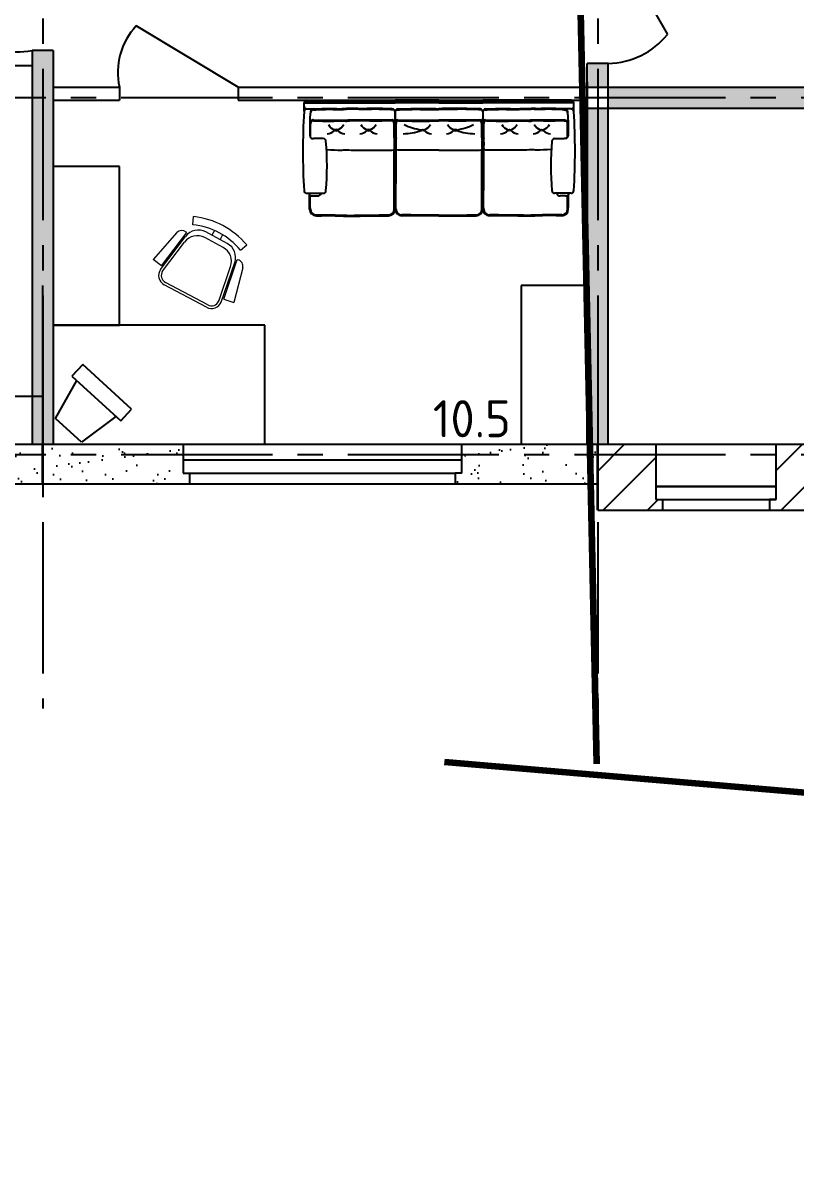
# Model space of a CAD drawing. Header units: millimetres. Extents: x -257254 to 390979, y -202328 to 355504.
# Drawn here: x 361645 to 367493, y -122793 to -114066 of the extents above; entities that cross this region are included whole.
import ezdxf

# ---------------------------------------------------------------- set-up
doc = ezdxf.new("R2010")
doc.units = ezdxf.units.MM
doc.linetypes.add('CENTER2', pattern=[28.575, 19.05, -3.175, 3.175, -3.175])
doc.layers.get('0').update_dxf_attribs({"lineweight": 25})
for name, color, linetype in [('МЕБЕЛЬ', 104, 'Continuous'), ('Окна', 4, 'Continuous'), ('оси', 1, 'CENTER2')]:
    doc.layers.add(name, color=color, linetype=linetype)
doc.layers.add('фасадик', color=7, linetype='Continuous', lineweight=25, true_color=0x51362d)
doc.styles.get("Standard").update_dxf_attribs({"font": 'GOST_Common.ttf'})

msp = doc.modelspace()

# ---------------------------------------------------------------- hatches: boundary and pattern name
h = msp.add_hatch()
h.set_pattern_fill('LINE', color=256, scale=75, angle=45)
h.set_pattern_definition([(45, (282164.35, -213406.2), (-168.3798, 168.3798), [])])
h.paths.add_polyline_path([(366433.47228, -117330.06082), (365993.37343, -117330.06082), (365993.37343, -117750.06082), (366483.37682, -117750.06082), (366483.39503, -117669.93468), (366433.39503, -117669.92332)])
h.paths.add_polyline_path([(366433.49046, -117250.06082), (365993.37343, -117250.06082), (365993.37343, -117330.06082), (366433.47228, -117330.06082)])
h.paths.add_polyline_path([(370193.37343, -117330.06082), (367343.4723, -117330.06082), (367343.39501, -117670.13014), (367293.39501, -117670.11877), (367293.37684, -117750.06082), (370193.37343, -117750.06082)])
h.paths.add_polyline_path([(370193.37343, -117250.06082), (367343.49048, -117250.06082), (367343.4723, -117330.06082), (370193.37343, -117330.06082)])
h.paths.add_polyline_path([(370805.66093, -117330.06082), (370193.37343, -117330.06082), (370193.37343, -117750.06082), (370805.66093, -117750.06082)])
h.paths.add_polyline_path([(370805.66093, -117250.06082), (370193.37343, -117250.06082), (370193.37343, -117330.06082), (370805.66093, -117330.06082)])
h.paths.add_polyline_path([(371993.37343, -117330.06082), (371705.66093, -117330.06082), (371705.66093, -117750.06082), (371993.37343, -117750.06082)])
h.paths.add_polyline_path([(372391.06676, -117330.06082), (371993.37343, -117330.06082), (371993.37343, -117750.06082), (372391.06676, -117750.06082)])
h.paths.add_polyline_path([(371993.37343, -117250.06082), (371705.66093, -117250.06082), (371705.66093, -117330.06082), (371993.37343, -117330.06082)])
h.paths.add_polyline_path([(372391.06676, -117250.06082), (371993.37343, -117250.06082), (371993.37343, -117330.06082), (372391.06676, -117330.06082)])
h.paths.add_polyline_path([(361920.95524, -107477.23261), (361708.30911, -107147.94816), (361747.5378, -107116.94639), (361697.76344, -107053.96344), (361373.37343, -107310.06082), (361373.37343, -109010.06082), (361825.79162, -109010.06082)])
h.paths.add_polyline_path([(363088.3553, -106190.04759), (363138.3553, -106190.05895), (363138.37348, -106110.05895), (362893.53321, -106109.93468), (362686.66923, -106273.15308), (362736.10054, -106335.70194), (362785.0336, -106316.97978), (362889.63195, -106449.33532), (363088.27802, -106530.06082), (363088.30011, -106432.88128)])
h.paths.add_polyline_path([(363088.27802, -106530.06082), (362879.92758, -106437.0557), (363034.76214, -106632.97861)])
h.paths.add_polyline_path([(364893.53321, -106110.18695), (364648.37334, -106110.23241), (364648.35516, -106190.23241), (364698.36425, -106190.24377), (364698.29022, -106435.95086), (364617.54473, -106530.06082), (364897.11491, -106449.33532), (365001.71326, -106316.97978), (365050.53766, -106335.83943), (365099.96897, -106273.29057)])
h.paths.add_polyline_path([(364906.81928, -106437.0557), (364698.27792, -106530.06082), (364750.81573, -106634.45781)])
h.paths.add_polyline_path([(366413.37343, -107310.06082), (366088.98342, -107053.96344), (366039.20906, -107116.94639), (366078.43775, -107147.94816), (365913.37343, -107255.58594), (365913.37343, -108930.06082), (366413.37343, -108930.06082)])
h.paths.add_polyline_path([(365993.37343, -107255.58594), (365818.20981, -107477.23261), (365913.37343, -107552.36179), (365993.37343, -107615.8972)])
h.paths.add_polyline_path([(370193.37343, -107255.58594), (370108.30911, -107147.94816), (370147.5378, -107116.94639), (370097.76344, -107053.96344), (369773.37343, -107310.06082), (369773.37343, -109010.06082), (370193.37343, -109010.06082)])
h.paths.add_polyline_path([(370193.37343, -107255.58594), (370193.37343, -107613.05112), (370367.33572, -107475.71247)])
h.paths.add_polyline_path([(370273.37343, -107549.89323), (370193.37343, -107613.05112), (370193.37343, -108930.06082), (370273.37343, -108930.06082)])
h.paths.add_polyline_path([(371488.36443, -106189.87786), (371538.3553, -106190.05895), (371538.37348, -106110.05895), (371293.53321, -106109.93468), (371086.77789, -106273.29057), (371136.2092, -106335.83943), (371175.32923, -106304.70017), (371279.92758, -106437.0557), (371488.27802, -106530.06082), (371488.29104, -106432.8148)])
h.paths.add_polyline_path([(371488.27802, -106530.06082), (371279.92758, -106437.0557), (371434.7298, -106632.93768)])
h.paths.add_polyline_path([(373293.53321, -106110.18695), (373048.37334, -106110.23241), (373048.35516, -106190.23241), (373098.34511, -106190.24377), (373098.26977, -106610.10627), (373094.14881, -106610.07989), (373102.38884, -106530.07989), (373297.11491, -106449.33532), (373401.71326, -106316.97978), (373450.64632, -106335.70194), (373500.07763, -106273.15308)])
h.paths.add_polyline_path([(373306.81928, -106437.0557), (373018.45887, -106530.06082), (373150.81573, -106634.45781)])
h.paths.add_polyline_path([(374813.37343, -107310.06082), (374488.98342, -107053.96344), (374439.20906, -107116.94639), (374478.43775, -107147.94816), (374393.37343, -107255.58594), (374393.37343, -108930.06082), (374813.37343, -108930.06082)])
h.paths.add_polyline_path([(374393.37343, -107255.58594), (374218.20981, -107477.23261), (374313.37343, -107552.36179), (374313.37343, -107558.86707), (374393.37343, -107622.02497)])
h.paths.add_polyline_path([(374393.37343, -107622.02497), (374313.37343, -107558.86707), (374313.37343, -108930.06082), (374393.37343, -108930.06082)])
h.paths.add_polyline_path([(380513.37343, -107390.06082), (380563.37343, -107390.06082), (380563.37343, -107310.06082), (378593.37343, -107310.06082), (378593.37343, -107730.06082), (380513.37343, -107730.06082)])
h.paths.add_polyline_path([(382793.37343, -107310.06082), (381973.37343, -107310.06082), (381973.37343, -107390.06082), (382023.37343, -107390.06082), (382023.37343, -107730.06082), (382793.37343, -107730.06082)])
h.paths.add_polyline_path([(383993.37343, -107310.06082), (382793.37343, -107310.06082), (382793.37343, -107730.06082), (383993.37343, -107730.06082)])
h.paths.add_polyline_path([(380513.37343, -107730.06082), (378593.37343, -107730.06082), (378593.37343, -107810.06082), (380513.37343, -107810.06082)])
h.paths.add_polyline_path([(383993.37343, -107730.06082), (382793.37343, -107730.06082), (382793.37343, -107808.37096), (383915.07502, -107808.37096), (383993.37343, -107808.63649)])
h.paths.add_polyline_path([(382793.37343, -107730.06082), (382023.37343, -107730.06082), (382023.37343, -107808.37096), (382793.37343, -107808.37096)])
h.paths.add_polyline_path([(384413.37343, -107310.06082), (383993.37343, -107310.06082), (383993.37343, -107730.06082), (384413.37343, -107730.06082)])
h.paths.add_polyline_path([(384413.37343, -107730.06082), (383993.37343, -107730.06082), (383993.37343, -107808.63649), (383993.37343, -107810.06082), (384413.37343, -107810.06082)])
h.paths.add_polyline_path([(384413.37343, -107810.06082), (383993.37343, -107810.06082), (383993.37343, -108930.06082), (384413.37343, -108930.06082)])
h.paths.add_polyline_path([(383993.37343, -107810.06082), (383913.37343, -107810.06082), (383913.3763, -108930.06082), (383993.37343, -108930.06082)])
h.paths.add_polyline_path([(384413.37343, -108930.06082), (383993.37343, -108930.06082), (383993.37343, -109310.14354), (384333.37343, -109310.14354), (384333.37343, -109360.14354), (384413.37343, -109360.14354)])
h.paths.add_polyline_path([(383993.37343, -108930.06082), (383913.3763, -108930.06082), (383913.37727, -109310.14354), (383993.37343, -109310.14354)])
h.paths.add_polyline_path([(384413.37343, -111370.14354), (384333.37343, -111370.14354), (384333.37343, -111420.14354), (383993.37343, -111420.14354), (383993.37343, -113130.06082), (384413.37343, -113130.06082)])
h.paths.add_polyline_path([(383993.37343, -111420.14354), (383913.38267, -111420.14354), (383913.38705, -113130.06082), (383993.37343, -113130.06082)])
h.paths.add_polyline_path([(384413.37343, -116910.06082), (382793.37343, -116910.06082), (382793.37343, -117330.06082), (384469.07008, -117330.06082), (384573.9923, -117246.54078), (384605.13199, -117285.66008), (384669.46807, -117234.44736)])
h.paths.add_polyline_path([(384110.69569, -117330.06082), (382793.37343, -117330.06082), (382793.37343, -117410.06082), (384173.85359, -117410.06082)])
h.paths.add_polyline_path([(384413.37343, -125310.06082), (382713.37343, -125310.06082), (382713.37343, -125730.06082), (384469.07008, -125730.06082), (384573.9923, -125646.54078), (384605.13199, -125685.66008), (384669.46807, -125634.44736)])
h.paths.add_polyline_path([(384111.6725, -125730.06082), (382713.37343, -125730.06082), (382713.37343, -125810.06082), (384171.07246, -125810.06082), (384247.28944, -125906.60232), (384249.59713, -125904.76536)])
h.paths.add_polyline_path([(385449.16595, -126623.80401), (385388.32027, -126672.2383), (385420.09217, -126710.29903), (385285.8928, -126817.12422), (385193.39057, -127024.80567), (385291.90909, -127024.82806), (385533.55642, -127024.88298), (385533.31223, -127074.88293), (385613.18609, -127074.90108), (385613.37343, -126830.06082)])
h.paths.add_polyline_path([(385285.43495, -126816.54487), (385091.4343, -126970.97299), (385193.39057, -127024.80567), (385113.26053, -127024.78746)])
h.paths.add_polyline_path([(385193.39057, -127024.80567), (385193.41892, -127024.80568), (385291.90909, -127024.82806)], flags=17)
h.paths.add_polyline_path([(385613.37343, -128830.06081), (385613.30886, -128584.91009), (385533.18273, -128584.8737), (385533.19051, -128634.8828), (385113.19052, -128634.78734), (385193.37343, -128634.80556), (385193.37343, -128580.06082), (385193.37343, -128656.47959), (385286.04825, -128842.80071), (385420.24762, -128949.6259), (385389.37983, -128988.40114), (385450.22551, -129036.83543)])
h.paths.add_polyline_path([(385193.37343, -128656.47959), (385193.37343, -128634.80556), (385091.58974, -128688.95194), (385285.5904, -128843.38006)])
h.paths.add_polyline_path([(384669.46807, -130025.67427), (384605.13199, -129974.46155), (384573.9923, -130013.58085), (384469.07008, -129930.06082), (382712.88638, -129930.06082), (382712.88638, -130350.06082), (384413.37343, -130350.06082)])
h.paths.add_polyline_path([(384249.59713, -129755.35628), (384111.6725, -129930.06082), (384469.07008, -129930.06082)])
h.paths.add_polyline_path([(384249.59713, -129755.35628), (384247.28944, -129753.51931), (384171.07246, -129850.06082), (382793.37343, -129850.06082), (382793.37343, -129930.06082), (384111.6725, -129930.06082)])
h.paths.add_polyline_path([(382793.37343, -134130.06082), (380393.37343, -134130.06082), (380393.37343, -134550.06082), (382793.37343, -134550.06082)])
h.paths.add_polyline_path([(380393.37343, -134130.06082), (378593.37343, -134130.06082), (378593.37343, -134550.06082), (380393.37343, -134550.06082)])
h.paths.add_polyline_path([(378593.37343, -134130.06082), (376493.37343, -134130.06082), (376493.37343, -134550.06082), (378593.37343, -134550.06082)])
h.paths.add_polyline_path([(376493.37343, -134130.06082), (374393.37343, -134130.06082), (374393.37343, -134550.06082), (376493.37343, -134550.06082)])
h.paths.add_polyline_path([(374393.37343, -134130.06082), (374173.37343, -134130.06082), (374173.37343, -134550.06082), (374393.37343, -134550.06082)])
h.paths.add_polyline_path([(374393.37343, -134050.06082), (374173.37343, -134050.06082), (374173.37343, -134130.06082), (374393.37343, -134130.06082)])
h.paths.add_polyline_path([(376493.37343, -134050.06082), (375593.37343, -134050.06082), (374393.37343, -134050.06082), (374393.37343, -134130.06082), (376493.37343, -134130.06082)])
h.paths.add_polyline_path([(378593.37343, -134050.06082), (376493.37343, -134050.06082), (376493.37343, -134130.06082), (378593.37343, -134130.06082)])
h.paths.add_polyline_path([(380393.37343, -134050.06082), (379913.24572, -134050.06082), (378673.37343, -134050.06082), (378593.37343, -134050.06082), (378593.37343, -134130.06082), (380393.37343, -134130.06082)])
h.paths.add_polyline_path([(382793.37343, -134050.06082), (380393.37343, -134050.06082), (380393.37343, -134130.06082), (382793.37343, -134130.06082)])
at = {"ltscale": 50}
h = msp.add_hatch(color=256, dxfattribs=at)
h.dxf.hatch_style = 1
h.paths.add_polyline_path([(361793.37343, -114272.42052), (361713.37343, -114272.42052), (361713.37343, -114630.06082), (361793.37343, -114630.06082)])
h.paths.add_polyline_path([(361873.37343, -114272.42052), (361793.37343, -114272.42052), (361793.37343, -114630.06082), (361873.37343, -114630.06082)])
h.paths.add_polyline_path([(361793.37343, -114630.06082), (361713.37343, -114630.06082), (361713.37343, -117250.06082), (361793.37343, -117250.06082)])
h.paths.add_polyline_path([(361873.37343, -114630.06082), (361793.37343, -114630.06082), (361793.37343, -117250.06082), (361873.37343, -117250.06082)])
h.paths.add_polyline_path([(365993.37343, -114710.06082), (365913.37343, -114710.06082), (365913.37343, -116110.06082), (365913.37343, -117250.06082), (365993.37343, -117250.06082)])
h.paths.add_polyline_path([(366073.37343, -114710.06082), (365993.37343, -114710.06082), (365993.37343, -117250.06082), (366073.37343, -117250.06082)])
h.paths.add_polyline_path([(365993.37343, -114371.18257), (365913.37343, -114371.18257), (365913.37343, -114550.06082), (365993.37343, -114550.06082)])
h.paths.add_polyline_path([(366073.37343, -114371.18257), (365993.37343, -114371.18257), (365993.37343, -114550.06082), (366073.37343, -114550.06082)])
h.paths.add_polyline_path([(370193.37343, -114550.06082), (366073.37343, -114550.06082), (366073.37343, -114630.06082), (370193.37343, -114630.06082)])
h.paths.add_polyline_path([(370193.37343, -114630.06082), (366073.37343, -114630.06082), (366073.37343, -114710.06082), (370193.37343, -114710.06082)])
h.paths.add_polyline_path([(370905.66093, -114550.06082), (370193.37343, -114550.06082), (370193.37343, -114630.06082), (370905.66093, -114630.06082)])
h.paths.add_polyline_path([(370905.66093, -114630.06082), (370193.37343, -114630.06082), (370193.37343, -114710.06082), (370905.66093, -114710.06082)])
h.paths.add_polyline_path([(371913.37343, -114550.06082), (370905.66093, -114550.06082), (370905.66093, -114630.06082), (371913.37343, -114630.06082)])
h.paths.add_polyline_path([(371913.37343, -114630.06082), (370905.66093, -114630.06082), (370905.66093, -114710.06082), (371913.37343, -114710.06082)])
h.paths.add_polyline_path([(371993.37343, -114380.06082), (371913.37343, -114380.06082), (371913.37343, -114550.06082), (371993.37343, -114550.06082)])
h.paths.add_polyline_path([(372073.37343, -114380.06082), (371993.37343, -114380.06082), (371993.37343, -114550.06082), (372073.37343, -114550.06082)])
h.paths.add_polyline_path([(371993.37343, -114710.06082), (371913.37343, -114710.06082), (371913.37343, -117250.06082), (371993.37343, -117250.06082)])
h.paths.add_polyline_path([(372073.37343, -114710.06082), (371993.37343, -114710.06082), (371993.37343, -117250.06082), (372073.37343, -117250.06082)])
at = {"ltscale": 60}
h = msp.add_hatch(dxfattribs=at)
h.set_pattern_fill('AR-SAND', color=256, scale=5)
h.set_pattern_definition([(37.5, (282164.35, -213406.2), (-8.00016, 244.70662), [0, -193.04, 0, -215.9, 0, -206.375]), (7.5, (282164.35, -213406.2), (224.7616, 358.41255), [0, -104.14, 0, -173.99, 0, -66.675]), (327.5, (282008.14, -213406.2), (395.4962, 0.7186), [0, -63.5, 0, -228.6, 0, -298.45]), (317.5, (282008.14, -213406.2), (381.7782, 111.4647), [0, -31.75, 0, -149.86, 0, -171.45])])
h.paths.add_polyline_path([(361664.45193, -117250.0607), (360719.45193, -117250.0607), (360719.45193, -117330.0607), (360769.45193, -117330.0607), (360769.45193, -117550.0607), (361664.45193, -117550.0607)])
h.paths.add_polyline_path([(362905.52205, -117470.06082), (362855.52205, -117470.06082), (362855.52205, -117250.06082), (361664.45193, -117250.0607), (361664.45193, -117550.0607), (361744.45193, -117550.0607), (362905.52205, -117550.0607)])
h.paths.add_polyline_path([(365993.37343, -117250.06082), (364965.52205, -117250.06082), (364965.52205, -117470.06082), (364915.52205, -117470.06082), (364915.52205, -117550.0607), (365993.37343, -117550.0607)])

# ---------------------------------------------------------------- linework, layer by layer
for p, q in [((366073.37343, -113371.18257), (366520.76124, -114152.10776)), ((363273.37343, -114550.06082), (362501.35028, -114087.48081))]:
    msp.add_line(p, q)
at = {"ltscale": 50}
for p, q in [((361873.37343, -114272.42052), (361713.37343, -114272.42052)), ((366073.37343, -114371.18257), (365913.37343, -114371.18257)), ((361873.37343, -114550.06082), (362373.37343, -114550.06082)), ((362373.37343, -114550.06082), (362373.37343, -114650.06082)), ((363273.37343, -114550.06082), (365913.37343, -114550.06082)), ((363273.37343, -114550.06082), (363273.37343, -114650.06082)), ((365913.37343, -114510.06082), (365913.37343, -116110.06082)), ((365913.37343, -114550.06082), (370905.66093, -114550.06082)), ((366073.37343, -114630.06082), (366073.37343, -114550.06082)), ((361873.37343, -114630.06082), (361873.37343, -114710.06082)), ((361873.37343, -114650.06082), (362373.37343, -114650.06082)), ((363273.37343, -114650.06082), (365913.37343, -114650.06082)), ((365913.37343, -114710.06082), (370905.66093, -114710.06082)), ((367343.41774, -117570.19832), (366433.41776, -117569.92332)), ((367343.41774, -117570.13014), (366433.41776, -117569.92332)), ((365993.37343, -117750.06082), (370805.66093, -117750.06082))]:
    msp.add_line(p, q, dxfattribs=at)
at = {"ltscale": 20}
for p, q in [((361873.37343, -114272.42052), (361873.37343, -117250.06082)), ((365913.37343, -117250.06082), (365913.37343, -114371.18257)), ((366073.37343, -117250.06082), (366073.37343, -114371.18257)), ((357673.37343, -117250.06082), (370805.66093, -117250.06082)), ((365993.37343, -117250.06082), (366073.37343, -117250.06082)), ((357173.37343, -117550.06082), (365993.37343, -117550.06082))]:
    msp.add_line(p, q, dxfattribs=at)
at = {"lineweight": 35, "ltscale": 50}
for p, q in [((361793.37343, -117550.06082), (361793.37343, -117250.06082)), ((365993.37343, -117750.06082), (365993.37343, -117250.06082))]:
    msp.add_line(p, q, dxfattribs=at)
for centre, radius, start, end in [((361603.94968, -113767.93922), 516.2121, 226.832764388, 282.238082459), ((362877.85472, -114440.63706), 516.2121, 136.832764388, 192.238082458), ((366061.28656, -113780.14096), 591.16519, 271.171541835, 321.008169438)]:
    msp.add_arc(centre, radius, start, end)
at = {"layer": 'МЕБЕЛЬ', "ltscale": 20}
msp.add_line((361713.37343, -114272.42052), (361713.37343, -117250.06082), dxfattribs=at)
at = {"layer": 'МЕБЕЛЬ'}
for p, q in [((360793.37343, -114386.65889), (361713.37343, -114386.65889)), ((362373.37343, -115150.06082), (361873.37343, -115150.06082)), ((362373.37343, -116350.06082), (362373.37343, -115150.06082)), ((365913.37343, -116050.06082), (365413.37343, -116050.06082)), ((365413.37343, -116050.06082), (365413.37343, -117250.06082)), ((361873.37343, -116350.06082), (362373.37343, -116350.06082)), ((363473.37343, -116350.06082), (361873.37343, -116350.06082)), ((363473.37343, -117250.06082), (363473.37343, -116350.06082)), ((362096.16639, -116648.11315), (362015.02681, -116736.78372)), ((362465.0371, -116985.65485), (362096.16639, -116648.11315)), ((362015.02681, -116736.78372), (362383.89752, -117074.32542)), ((361890.19382, -117057.00323), (362051.09966, -116769.79282)), ((360793.37343, -116886.65889), (361793.37343, -116886.65889)), ((362383.89752, -117074.32542), (362465.0371, -116985.65485)), ((362086.17467, -117236.33899), (361890.19382, -117057.00323)), ((362346.91985, -117040.48834), (362086.17467, -117236.33899))]:
    msp.add_line(p, q, dxfattribs=at)
at = {"layer": 'МЕБЕЛЬ', "ltscale": 60}
for p, q in [((363771.83569, -114668.06082), (364459.92123, -114668.06082)), ((363773.40514, -114662.06082), (364459.92123, -114662.06082)), ((363791.73544, -114650.06082), (364459.92123, -114650.06082)), ((364791.91126, -114650.06082), (364459.92123, -114650.06082)), ((364791.91126, -114662.06082), (364459.92123, -114662.06082)), ((364791.91126, -114668.06082), (364459.92123, -114668.06082)), ((364791.91126, -114650.06082), (365123.90129, -114650.06082)), ((364791.91126, -114662.06082), (365123.90129, -114662.06082)), ((364791.91126, -114668.06082), (365123.90129, -114668.06082)), ((365792.08707, -114650.06082), (365123.90129, -114650.06082)), ((365810.41738, -114662.06082), (365123.90129, -114662.06082)), ((365811.98682, -114668.06082), (365123.90129, -114668.06082)), ((363771.61816, -114733.21055), (363771.73544, -114670.06082)), ((363791.73544, -114715.73151), (363843.62745, -114715.73151)), ((364460.6689, -114735.73151), (364459.23075, -114735.73151)), ((365123.15361, -114735.73151), (365124.59177, -114735.73151)), ((365792.08707, -114715.73151), (365740.19506, -114715.73151)), ((365812.20435, -114733.21055), (365812.08707, -114670.06082)), ((363819.21243, -114928.59044), (363819.54511, -114830.49917)), ((364452.49341, -114934.46794), (364452.49341, -114825.10251)), ((364467.34905, -114934.46794), (364467.34905, -114825.10251)), ((365116.47347, -114934.46794), (365116.47347, -114825.10251)), ((365131.32911, -114934.46794), (365131.32911, -114825.10251)), ((365764.61008, -114928.59044), (365764.2774, -114830.49917)), ((363916.9733, -114940.18508), (363843.35065, -114940.18508)), ((365666.84921, -114940.18508), (365740.47186, -114940.18508)), ((363791.45864, -115353.35476), (363916.9733, -115353.35476)), ((365792.36387, -115353.35476), (365666.84921, -115353.35476)), ((363832.98127, -115373.37797), (363874.16394, -115373.37797)), ((365750.84125, -115373.37797), (365709.65857, -115373.37797))]:
    msp.add_line(p, q, dxfattribs=at)
at = {"layer": 'МЕБЕЛЬ', "lineweight": 9}
for p, q in [((362929.33325, -115591.07623), (362935.69389, -115530.20194)), ((362808.69169, -115651.25576), (362628.68212, -115852.99157)), ((362684.40892, -115930.00351), (362875.01984, -115679.15251)), ((362692.37948, -115901.39246), (362882.9904, -115650.54146)), ((362882.9904, -115650.54146), (362879.28813, -115647.23791)), ((363158.40316, -115763.13639), (363019.50597, -115688.95359)), ((363189.95898, -115732.88582), (363027.09834, -115645.90452)), ((363093.27881, -115634.90412), (363074.01958, -115670.96441)), ((363154.9783, -115667.22995), (363135.45856, -115703.77801)), ((362700.33326, -115942.10374), (362867.42747, -115722.20159)), ((363289.89614, -115783.64719), (363336.95149, -115744.5073)), ((362692.37948, -115901.39246), (362628.68212, -115852.99157)), ((363144.42143, -116175.68895), (363246.90081, -115877.76828)), ((363163.76748, -116153.15336), (363266.24685, -115855.23269)), ((363266.24685, -115855.23269), (363271.05136, -115856.47248)), ((363125.50905, -116169.18343), (363215.34499, -115908.01885)), ((363306.97238, -115917.37962), (363239.417, -116179.17545)), ((363032.76698, -116215.7755), (362713.1865, -116045.0926)), ((363042.18906, -116198.13395), (362722.60857, -116027.45105)), ((363163.76748, -116153.15336), (363239.417, -116179.17545))]:
    msp.add_line(p, q, dxfattribs=at)
at = {"layer": 'МЕБЕЛЬ', "ltscale": 50}
msp.add_line((361793.37343, -117250.06082), (361793.37343, -116050.06082), dxfattribs=at)
at = {"layer": 'МЕБЕЛЬ', "ltscale": 60}
for centre, radius, start, end in [((363791.73544, -114670.06082), 20, 90, 180), ((365792.08707, -114670.06082), 20, 0, 90), ((368442.74943, -115034.54314), 4680.83817, 176.339908787, 183.660091213), ((363791.45864, -114735.73151), 20, 90, 180), ((363791.73544, -114695.73151), 20, 180, 270), ((364439.17355, -114735.73151), 20, 0, 90), ((364445.34096, -114735.73151), 13.8326, 0, 90), ((364480.6689, -114735.73151), 20, 90, 180), ((364474.5015, -114735.73151), 13.8326, 90, 180), ((365103.15361, -114735.73151), 20, 0, 90), ((365109.32102, -114735.73151), 13.8326, 0, 90), ((365144.64896, -114735.73151), 20, 90, 180), ((365138.48156, -114735.73151), 13.8326, 90, 180), ((365792.08707, -114695.73151), 20, 270, 0), ((365792.36387, -114735.73151), 20, 0, 90), ((361141.07309, -115034.54314), 4680.83817, 356.339908787, 3.660091213), ((364030.88005, -114790.82483), 87.12676, 209.711018408, 250.258637085), ((363995.31387, -114790.82483), 87.12676, 289.741362915, 330.288981592), ((364276.53157, -114790.82483), 87.12676, 209.711018408, 250.258637085), ((364240.96539, -114790.82483), 87.12676, 289.741362915, 330.288981592), ((364432.49341, -114825.10251), 20, 0, 90), ((364438.49341, -114819.10251), 20, 0, 90), ((364481.34905, -114819.10251), 20, 90, 180), ((364487.34905, -114825.10251), 20, 90, 180), ((364713.00056, -114458.12705), 418.40927, 243.9426691, 262.369066603), ((364651.30241, -114790.82483), 87.12676, 289.741362915, 330.288981592), ((364932.52011, -114790.82483), 87.12676, 209.711018408, 250.258637085), ((364870.82195, -114458.12705), 418.40927, 277.630933397, 296.0573309), ((365096.47347, -114825.10251), 20, 0, 90), ((365102.47347, -114819.10251), 20, 0, 90), ((365145.32911, -114819.10251), 20, 90, 180), ((365151.32911, -114825.10251), 20, 90, 180), ((365342.85713, -114790.82483), 87.12676, 209.711018408, 250.258637085), ((365307.29094, -114790.82483), 87.12676, 289.741362915, 330.288981592), ((365588.50864, -114790.82483), 87.12676, 209.711018408, 250.258637085), ((365552.94246, -114790.82483), 87.12676, 289.741362915, 330.288981592), ((363937.29494, -114802.64109), 101.1392, 275.42702206, 310.276979686), ((364088.89898, -114802.64109), 101.1392, 229.723020314, 264.57297794), ((364182.94646, -114802.64109), 101.1392, 275.42702206, 310.276979686), ((364334.5505, -114802.64109), 101.1392, 229.723020314, 264.57297794), ((364501.58223, -114374.97469), 528.70377, 272.08948957, 287.284431621), ((364744.88752, -114802.64109), 101.1392, 229.723020314, 264.57297794), ((364838.935, -114802.64109), 101.1392, 275.42702206, 310.276979686), ((365082.24028, -114374.97469), 528.70377, 252.715568379, 267.91051043), ((365249.27202, -114802.64109), 101.1392, 275.42702206, 310.276979686), ((365400.87605, -114802.64109), 101.1392, 229.723020314, 264.57297794), ((365494.92353, -114802.64109), 101.1392, 275.42702206, 310.276979686), ((365646.52757, -114802.64109), 101.1392, 229.723020314, 264.57297794), ((363916.9733, -114960.18508), 20, 0, 90), ((361818.19367, -115146.76992), 2126.97932, 354.967378083, 5.032621917), ((367765.62884, -115146.76992), 2126.97932, 174.967378083, 185.032621917), ((365666.84921, -114960.18508), 20, 90, 180), ((363791.45864, -115333.35476), 20, 180, 270), ((363831.47362, -115347.75589), 25.66639, 192.599817018, 273.367502611), ((363875.67159, -115347.75589), 25.66639, 266.632497389, 347.400182982), ((363916.9733, -115333.35476), 20, 270, 0), ((365666.84921, -115333.35476), 20, 180, 270), ((365708.15092, -115347.75589), 25.66639, 192.599817018, 273.367502611), ((365752.3489, -115347.75589), 25.66639, 266.632497389, 347.400182982), ((365792.36387, -115333.35476), 20, 270, 0), ((363862.81371, -115473.37797), 50, 180, 270), ((363862.81371, -115473.37797), 44, 180, 270), ((364409.28472, -115473.37797), 50, 270, 0), ((364409.28472, -115473.37797), 44, 270, 0), ((364510.55773, -115473.37797), 50, 180, 270), ((364510.55773, -115473.37797), 44, 180, 270), ((365073.26478, -115473.37797), 50, 270, 0), ((365073.26478, -115473.37797), 44, 270, 0), ((365174.53779, -115473.37797), 50, 180, 270), ((365174.53779, -115473.37797), 44, 180, 270), ((365721.00881, -115473.37797), 44, 270, 0), ((365721.00881, -115473.37797), 50, 270, 0)]:
    msp.add_arc(centre, radius, start, end, dxfattribs=at)
at = {"layer": 'МЕБЕЛЬ', "lineweight": 9}
for centre, radius, start, end in [((362872.97674, -116130.43405), 603.49982, 39.753140299, 84.034914648), ((362872.97674, -116130.43405), 542.29412, 39.753140299, 84.034914648), ((362845.99883, -115684.54505), 50, 48.257356716, 138.257356714), ((362962.97351, -115794.80292), 120, 61.894027474, 142.77035501), ((362970.56588, -115751.75385), 120, 61.894027474, 142.77035501), ((363101.8707, -115868.98572), 120, 341.017699938, 61.894027474), ((363133.42652, -115838.73515), 120, 341.017699938, 61.894027474), ((363258.5583, -115904.88656), 50, 345.53069823, 75.530698232), ((362750.8748, -115974.52638), 80, 146.183434335, 241.894027474), ((362750.8748, -115974.52638), 60, 146.183434335, 241.894027474), ((363070.45529, -116145.20928), 80, 241.894027474, 337.60462061), ((363070.45529, -116145.20928), 60, 241.894027474, 337.60462061)]:
    msp.add_arc(centre, radius, start, end, dxfattribs=at)
at = {"layer": 'МЕБЕЛЬ', "ltscale": 60, "extrusion": (0, 0, -1)}
for centre in [(364013.09696, -114876.14006), (364258.74848, -114876.14006), (364914.73702, -114876.14006)]:
    msp.add_ellipse(centre, major_axis=(-16, 0), ratio=0.3016232448, start_param=-1.5707963268, end_param=4.7123889804, dxfattribs=at)
at = {"layer": 'МЕБЕЛЬ', "ltscale": 60}
for centre in [(364669.0855, -114876.14006), (365325.07403, -114876.14006), (365570.72555, -114876.14006)]:
    msp.add_ellipse(centre, major_axis=(16, 0), ratio=0.3016232448, start_param=-1.5707963268, end_param=4.7123889804, dxfattribs=at)
for points in [[(363843.62745, -114715.73151), (363827.71874, -114719.10197), (363819.12802, -114742.48251), (363815.57935, -114784.32812), (363813.80327, -114889.2968), (363816.99881, -114922.63144), (363826.93502, -114938.2349), (363843.35065, -114940.18508)], [(365740.19506, -114715.73151), (365756.10377, -114719.10197), (365764.69449, -114742.48251), (365768.24316, -114784.32812), (365770.01925, -114889.2968), (365766.8237, -114922.63144), (365756.8875, -114938.2349), (365740.47186, -114940.18508)], [(364452.49341, -114934.46794), (364454.00029, -114957.55448), (364452.96686, -114985.78228), (364454.00029, -115011.6004), (364451.89077, -115025.70958)], [(364467.34905, -114934.46794), (364465.84216, -114957.55448), (364466.87559, -114985.78228), (364465.84216, -115011.6004), (364467.95168, -115025.70958)], [(365116.47347, -114934.46794), (365117.98036, -114957.55448), (365116.94692, -114985.78228), (365117.98036, -115011.6004), (365115.87083, -115025.70958)], [(365131.32911, -114934.46794), (365129.82222, -114957.55448), (365130.85566, -114985.78228), (365129.82222, -115011.6004), (365131.93175, -115025.70958)], [(363862.81371, -115517.37797), (364027.61858, -115517.75606), (364068.84923, -115519.5027), (364178.08742, -115519.5027), (364317.03838, -115517.75606), (364409.28472, -115517.37797)], [(363862.81371, -115523.37797), (364027.61858, -115523.75606), (364068.84923, -115525.5027), (364178.08742, -115525.5027), (364317.03838, -115523.75606), (364409.28472, -115523.37797)], [(365721.00881, -115517.37797), (365556.20394, -115517.75606), (365514.97328, -115519.5027), (365405.73509, -115519.5027), (365266.78413, -115517.75606), (365174.53779, -115517.37797)], [(365721.00881, -115523.37797), (365556.20394, -115523.75606), (365514.97328, -115525.5027), (365405.73509, -115525.5027), (365266.78413, -115523.75606), (365174.53779, -115523.37797)]]:
    msp.add_spline(points, degree=3, dxfattribs=at)
for points, knots in [([(363843.10615, -114722.60244), (363841.75947, -114722.53131), (363840.43844, -114722.47941), (363837.73765, -114722.56493), (363836.38196, -114722.69954), (363833.83956, -114723.32768), (363832.6154, -114723.84649), (363830.38846, -114725.2841), (363829.38074, -114726.18399), (363827.5208, -114728.18972), (363826.69337, -114729.27637), (363825.73111, -114730.70259), (363825.52874, -114731.01304), (363825.20474, -114731.52397), (363825.08028, -114731.72378), (363824.8633, -114732.07734), (363824.77007, -114732.23102), (363824.6168, -114732.48611), (363824.55624, -114732.58754), (363824.45828, -114732.75252), (363824.4642, -114732.74145), (363824.38447, -114732.88656), (363824.32083, -114733.00587), (363824.06947, -114733.50809), (363823.82104, -114734.03573), (363822.89884, -114736.2634), (363822.04777, -114738.60898), (363820.62161, -114743.87523), (363820.09325, -114746.06984), (363819.57274, -114748.61511)], [0.6291264674, 0.6291264674, 0.6291264674, 0.6291264674, 1.0191526006, 1.0191526006, 1.4139604491, 1.4139604491, 1.8087682975, 1.8087682975, 2.203576146, 2.203576146, 2.5983839944, 2.5983839944, 2.7071929769, 2.7071929769, 2.7768047964, 2.7768047964, 2.8302631812, 2.8302631812, 2.8655529665, 2.8655529665, 2.8876925478, 2.8876925478, 2.909832129, 2.909832129, 2.9541112915, 2.9541112915, 3.0426696165, 3.0426696165, 3.0916325138, 3.0916325138, 3.0916325138, 3.0916325138]), ([(363843.10615, -114722.60244), (363886.34478, -114719.45466), (363958.5858, -114717.08206), (364056.72587, -114720.88948), (364093.66341, -114717.1708), (364093.66341, -114717.1708), (364093.66341, -114717.1708)], [4.135083339, 4.135083339, 4.135083339, 4.135083339, 15.6229277322, 25.8173707497, 33.5718748668, 36.9020005731, 36.9020005731, 36.9020005731, 36.9020005731]), ([(363843.62745, -114715.73151), (363885.3827, -114713.99115), (363961.10332, -114710.83511), (364062.7258, -114714.90911), (364093.66341, -114711.14341), (364093.66341, -114711.14341), (364093.66341, -114711.14341)], [0, 0, 0, 0, 12.532509895, 22.7269529125, 30.4814570296, 33.2114202247, 33.2114202247, 33.2114202247, 33.2114202247]), ([(364439.17355, -114715.73151), (364383.93415, -114713.99115), (364308.21352, -114710.83511), (364206.59104, -114714.90911), (364137.69703, -114711.31491), (364102.76072, -114711.12154), (364093.66341, -114711.14341)], [0, 0, 0, 0, 12.532509895, 22.7269529125, 30.4814570296, 33.2114202247, 33.2114202247, 33.2114202247, 33.2114202247]), ([(364445.34096, -114721.89892), (364395.58957, -114719.90855), (364317.04401, -114716.83715), (364212.59098, -114720.88948), (364141.69752, -114717.21002), (364104.76098, -114717.10718), (364093.66341, -114717.1708)], [2.2415325651, 2.2415325651, 2.2415325651, 2.2415325651, 15.6229277322, 25.8173707497, 33.5718748668, 36.9020005731, 36.9020005731, 36.9020005731, 36.9020005731]), ([(364459.23075, -114735.73151), (364458.97854, -114761.9053), (364458.14119, -114840.38108), (364459.26687, -114937.67526), (364458.16666, -115008.78048), (364457.84489, -115027.58776)], [15.850982835, 15.850982835, 15.850982835, 15.850982835, 23.7034051243, 39.3944722432, 45.0373480236, 45.0373480236, 45.0373480236, 45.0373480236]), ([(364460.61171, -114735.73151), (364460.86391, -114761.9053), (364461.70126, -114840.38108), (364460.57558, -114937.67526), (364461.67579, -115008.78048), (364461.99757, -115027.58776)], [15.850982835, 15.850982835, 15.850982835, 15.850982835, 23.7034051243, 39.3944722432, 45.0373480236, 45.0373480236, 45.0373480236, 45.0373480236]), ([(364474.5015, -114721.89892), (364524.25288, -114719.90855), (364602.79845, -114716.83715), (364744.58111, -114719.91878), (364790.81486, -114719.43277), (364791.91126, -114719.42017)], [2.2415325651, 2.2415325651, 2.2415325651, 2.2415325651, 15.6229277322, 25.8173707497, 26.067033571, 26.067033571, 26.067033571, 26.067033571]), ([(364480.6689, -114715.73151), (364535.9083, -114713.99115), (364685.68715, -114710.99383), (364761.55991, -114713.58281), (364791.91126, -114713.53259)], [0, 0, 0, 0, 12.532509895, 21.583936469, 21.583936469, 21.583936469, 21.583936469]), ([(365103.15361, -114715.73151), (365047.91421, -114713.99115), (364898.13536, -114710.99383), (364822.2626, -114713.58281), (364791.91126, -114713.53259)], [0, 0, 0, 0, 12.532509895, 21.583936469, 21.583936469, 21.583936469, 21.583936469]), ([(365109.32102, -114721.89892), (365059.56963, -114719.90855), (364981.02407, -114716.83715), (364839.24141, -114719.91878), (364793.00766, -114719.43277), (364791.91126, -114719.42017)], [2.2415325651, 2.2415325651, 2.2415325651, 2.2415325651, 15.6229277322, 25.8173707497, 26.067033571, 26.067033571, 26.067033571, 26.067033571]), ([(365123.21081, -114735.73151), (365122.9586, -114761.9053), (365122.12126, -114840.38108), (365123.24694, -114937.67526), (365122.14673, -115008.78048), (365121.82495, -115027.58776)], [15.850982835, 15.850982835, 15.850982835, 15.850982835, 23.7034051243, 39.3944722432, 45.0373480236, 45.0373480236, 45.0373480236, 45.0373480236]), ([(365124.59177, -114735.73151), (365124.84397, -114761.9053), (365125.68132, -114840.38108), (365124.55564, -114937.67526), (365125.65585, -115008.78048), (365125.97763, -115027.58776)], [15.850982835, 15.850982835, 15.850982835, 15.850982835, 23.7034051243, 39.3944722432, 45.0373480236, 45.0373480236, 45.0373480236, 45.0373480236]), ([(365138.48156, -114721.89892), (365188.23294, -114719.90855), (365266.77851, -114716.83715), (365371.23153, -114720.88948), (365442.12499, -114717.21002), (365479.06153, -114717.10718), (365490.15911, -114717.1708)], [2.2415325651, 2.2415325651, 2.2415325651, 2.2415325651, 15.6229277322, 25.8173707497, 33.5718748668, 36.9020005731, 36.9020005731, 36.9020005731, 36.9020005731]), ([(365144.64896, -114715.73151), (365199.88836, -114713.99115), (365275.60899, -114710.83511), (365377.23147, -114714.90911), (365446.12548, -114711.31491), (365481.0618, -114711.12154), (365490.15911, -114711.14341)], [0, 0, 0, 0, 12.532509895, 22.7269529125, 30.4814570296, 33.2114202247, 33.2114202247, 33.2114202247, 33.2114202247]), ([(365740.19506, -114715.73151), (365698.43982, -114713.99115), (365622.71919, -114710.83511), (365521.09671, -114714.90911), (365490.15911, -114711.14341), (365490.15911, -114711.14341), (365490.15911, -114711.14341)], [0, 0, 0, 0, 12.532509895, 22.7269529125, 30.4814570296, 33.2114202247, 33.2114202247, 33.2114202247, 33.2114202247]), ([(365740.71636, -114722.60244), (365697.47773, -114719.45466), (365625.23672, -114717.08206), (365527.09665, -114720.88948), (365490.15911, -114717.1708), (365490.15911, -114717.1708), (365490.15911, -114717.1708)], [4.135083339, 4.135083339, 4.135083339, 4.135083339, 15.6229277322, 25.8173707497, 33.5718748668, 36.9020005731, 36.9020005731, 36.9020005731, 36.9020005731]), ([(365740.71636, -114722.60244), (365742.06305, -114722.53131), (365743.38408, -114722.47941), (365746.08487, -114722.56493), (365747.44056, -114722.69954), (365749.98296, -114723.32768), (365751.20712, -114723.84649), (365753.43405, -114725.2841), (365754.44178, -114726.18399), (365756.30172, -114728.18972), (365757.12914, -114729.27637), (365758.0914, -114730.70259), (365758.29377, -114731.01304), (365758.61777, -114731.52397), (365758.74223, -114731.72378), (365758.95921, -114732.07734), (365759.05244, -114732.23102), (365759.20572, -114732.48611), (365759.26627, -114732.58754), (365759.36423, -114732.75252), (365759.35832, -114732.74145), (365759.43804, -114732.88656), (365759.50168, -114733.00587), (365759.75304, -114733.50809), (365760.00147, -114734.03573), (365760.92368, -114736.2634), (365761.77475, -114738.60898), (365763.2009, -114743.87523), (365763.72927, -114746.06984), (365764.24977, -114748.61511)], [0.6291264674, 0.6291264674, 0.6291264674, 0.6291264674, 1.0191526006, 1.0191526006, 1.4139604491, 1.4139604491, 1.8087682975, 1.8087682975, 2.203576146, 2.203576146, 2.5983839944, 2.5983839944, 2.7071929769, 2.7071929769, 2.7768047964, 2.7768047964, 2.8302631812, 2.8302631812, 2.8655529665, 2.8655529665, 2.8876925478, 2.8876925478, 2.909832129, 2.909832129, 2.9541112915, 2.9541112915, 3.0426696165, 3.0426696165, 3.0916325138, 3.0916325138, 3.0916325138, 3.0916325138]), ([(363843.36289, -114799.10291), (363841.70672, -114799.01543), (363839.91033, -114798.94365), (363835.87639, -114799.18515), (363833.61059, -114799.52913), (363830.12076, -114800.95656), (363828.97716, -114801.60314), (363826.95139, -114803.0267), (363826.04326, -114803.81197), (363822.86992, -114806.96186), (363821.17266, -114809.56053), (363819.4015, -114812.5482), (363816.71029, -114817.45342), (363814.26332, -114829.41905)], [0.6291264674, 0.6291264674, 0.6291264674, 0.6291264674, 1.0943231526, 1.0943231526, 1.5951502485, 1.5951502485, 1.8583768918, 1.8583768918, 2.1216035352, 2.1216035352, 2.8706248435, 2.8706248435, 3.0916325138, 3.0916325138, 3.0916325138, 3.0916325138]), ([(363843.07852, -114804.4865), (363841.73184, -114804.41537), (363840.41081, -114804.36347), (363837.71002, -114804.44899), (363836.35433, -114804.5836), (363833.81193, -114805.21174), (363832.58777, -114805.73055), (363830.36083, -114807.16815), (363829.35311, -114808.06804), (363827.49317, -114810.07378), (363826.66574, -114811.16043), (363825.70348, -114812.58665), (363825.50111, -114812.8971), (363825.17711, -114813.40803), (363825.05265, -114813.60784), (363824.83567, -114813.9614), (363824.74244, -114814.11508), (363824.58917, -114814.37017), (363824.52861, -114814.4716), (363824.43065, -114814.63658), (363824.43657, -114814.62551), (363824.35684, -114814.77062), (363824.2932, -114814.88993), (363824.04184, -114815.39215), (363823.79341, -114815.91979), (363822.87121, -114818.14746), (363822.02014, -114820.49304), (363820.59398, -114825.75928), (363820.06562, -114827.9539), (363819.54511, -114830.49917)], [0.6291264674, 0.6291264674, 0.6291264674, 0.6291264674, 1.0191526006, 1.0191526006, 1.4139604491, 1.4139604491, 1.8087682975, 1.8087682975, 2.203576146, 2.203576146, 2.5983839944, 2.5983839944, 2.7071929769, 2.7071929769, 2.7768047964, 2.7768047964, 2.8302631812, 2.8302631812, 2.8655529665, 2.8655529665, 2.8876925478, 2.8876925478, 2.909832129, 2.909832129, 2.9541112915, 2.9541112915, 3.0426696165, 3.0426696165, 3.0916325138, 3.0916325138, 3.0916325138, 3.0916325138]), ([(363843.07852, -114804.4865), (363891.17318, -114806.41566), (363966.919, -114808.8947), (364068.501, -114803.91243), (364093.74481, -114806.72353), (364086.55565, -114806.77981), (364093.74481, -114806.72353)], [0, 0, 0, 0, 12.532509895, 22.7269529125, 30.4814570296, 32.6389314705, 32.6389314705, 32.6389314705, 32.6389314705]), ([(363843.35065, -114799.10251), (363885.11979, -114800.46954), (363960.8656, -114802.94857), (364062.4476, -114797.9663), (364101.89207, -114800.7934), (364102.45192, -114800.78859), (364101.89207, -114800.7934)], [0, 0, 0, 0, 12.532509895, 22.7269529125, 30.4814570296, 30.6907530955, 30.6907530955, 30.6907530955, 30.6907530955]), ([(364432.49341, -114805.10251), (364378.14366, -114806.41566), (364302.39785, -114808.8947), (364200.81585, -114803.91243), (364133.80058, -114806.80817), (364100.77116, -114806.77981), (364093.582, -114806.72353)], [0, 0, 0, 0, 12.532509895, 22.7269529125, 30.4814570296, 32.6389314705, 32.6389314705, 32.6389314705, 32.6389314705]), ([(364438.49341, -114799.10251), (364384.19706, -114800.46954), (364308.45124, -114802.94857), (364206.86924, -114797.9663), (364140.60638, -114800.82954), (364108.32903, -114800.83422), (364101.89207, -114800.7934)], [0, 0, 0, 0, 12.532509895, 22.7269529125, 30.4814570296, 32.413189121, 32.413189121, 32.413189121, 32.413189121]), ([(364481.34905, -114799.10251), (364535.64539, -114800.46954), (364685.63155, -114802.82677), (364761.4805, -114799.58386), (364791.91126, -114799.37043)], [0, 0, 0, 0, 12.532509895, 21.6103595643, 21.6103595643, 21.6103595643, 21.6103595643]), ([(364487.34905, -114805.10251), (364541.69879, -114806.41566), (364687.5225, -114808.70748), (364763.26684, -114805.70567), (364791.91126, -114805.37329)], [0, 0, 0, 0, 12.532509895, 21.0106240859, 21.0106240859, 21.0106240859, 21.0106240859]), ([(365102.47347, -114799.10251), (365048.17712, -114800.46954), (364898.19096, -114802.82677), (364822.34201, -114799.58386), (364791.91126, -114799.37043)], [0, 0, 0, 0, 12.532509895, 21.6103595643, 21.6103595643, 21.6103595643, 21.6103595643]), ([(365096.47347, -114805.10251), (365042.12372, -114806.41566), (364896.30002, -114808.70748), (364820.55567, -114805.70567), (364791.91126, -114805.37329)], [0, 0, 0, 0, 12.532509895, 21.0106240859, 21.0106240859, 21.0106240859, 21.0106240859]), ([(365145.32911, -114799.10251), (365199.62546, -114800.46954), (365275.37127, -114802.94857), (365376.95327, -114797.9663), (365443.21613, -114800.82954), (365475.49348, -114800.83422), (365481.93045, -114800.7934)], [0, 0, 0, 0, 12.532509895, 22.7269529125, 30.4814570296, 32.413189121, 32.413189121, 32.413189121, 32.413189121]), ([(365151.32911, -114805.10251), (365205.67885, -114806.41566), (365281.42467, -114808.8947), (365383.00667, -114803.91243), (365450.02193, -114806.80817), (365483.05135, -114806.77981), (365490.24051, -114806.72353)], [0, 0, 0, 0, 12.532509895, 22.7269529125, 30.4814570296, 32.6389314705, 32.6389314705, 32.6389314705, 32.6389314705]), ([(365740.47186, -114799.10251), (365698.70273, -114800.46954), (365622.95691, -114802.94857), (365521.37491, -114797.9663), (365481.93045, -114800.7934), (365481.37059, -114800.78859), (365481.93045, -114800.7934)], [0, 0, 0, 0, 12.532509895, 22.7269529125, 30.4814570296, 30.6907530955, 30.6907530955, 30.6907530955, 30.6907530955]), ([(365740.74399, -114804.4865), (365692.64933, -114806.41566), (365616.90352, -114808.8947), (365515.32152, -114803.91243), (365490.0777, -114806.72353), (365497.26686, -114806.77981), (365490.0777, -114806.72353)], [0, 0, 0, 0, 12.532509895, 22.7269529125, 30.4814570296, 32.6389314705, 32.6389314705, 32.6389314705, 32.6389314705]), ([(365740.45962, -114799.10291), (365742.1158, -114799.01543), (365743.91218, -114798.94365), (365747.94612, -114799.18515), (365750.21193, -114799.52913), (365753.70175, -114800.95656), (365754.84536, -114801.60314), (365756.87112, -114803.0267), (365757.77925, -114803.81197), (365760.95259, -114806.96186), (365762.64985, -114809.56053), (365764.42101, -114812.5482), (365767.11223, -114817.45342), (365769.55919, -114829.41905)], [0.6291264674, 0.6291264674, 0.6291264674, 0.6291264674, 1.0943231526, 1.0943231526, 1.5951502485, 1.5951502485, 1.8583768918, 1.8583768918, 2.1216035352, 2.1216035352, 2.8706248435, 2.8706248435, 3.0916325138, 3.0916325138, 3.0916325138, 3.0916325138]), ([(365740.74399, -114804.4865), (365742.09068, -114804.41537), (365743.41171, -114804.36347), (365746.1125, -114804.44899), (365747.46819, -114804.5836), (365750.01059, -114805.21174), (365751.23475, -114805.73055), (365753.46169, -114807.16815), (365754.46941, -114808.06804), (365756.32935, -114810.07378), (365757.15677, -114811.16043), (365758.11903, -114812.58665), (365758.3214, -114812.8971), (365758.64541, -114813.40803), (365758.76986, -114813.60784), (365758.98684, -114813.9614), (365759.08007, -114814.11508), (365759.23335, -114814.37017), (365759.2939, -114814.4716), (365759.39186, -114814.63658), (365759.38595, -114814.62551), (365759.46567, -114814.77062), (365759.52931, -114814.88993), (365759.78067, -114815.39215), (365760.0291, -114815.91979), (365760.95131, -114818.14746), (365761.80238, -114820.49304), (365763.22853, -114825.75928), (365763.7569, -114827.9539), (365764.2774, -114830.49917)], [0.6291264674, 0.6291264674, 0.6291264674, 0.6291264674, 1.0191526006, 1.0191526006, 1.4139604491, 1.4139604491, 1.8087682975, 1.8087682975, 2.203576146, 2.203576146, 2.5983839944, 2.5983839944, 2.7071929769, 2.7071929769, 2.7768047964, 2.7768047964, 2.8302631812, 2.8302631812, 2.8655529665, 2.8655529665, 2.8876925478, 2.8876925478, 2.909832129, 2.909832129, 2.9541112915, 2.9541112915, 3.0426696165, 3.0426696165, 3.0916325138, 3.0916325138, 3.0916325138, 3.0916325138]), ([(363941.56969, -115023.01484), (363983.32494, -115024.75521), (364059.04556, -115027.91125), (364078.67801, -115023.83724), (364186.59104, -115029.46707), (364295.60617, -115024.39353), (364393.58657, -115028.86341), (364443.21863, -115026.34131), (364457.88385, -115025.3013)], [0, 0, 0, 0, 12.532509895, 22.7269529125, 30.4814570296, 44.9231881917, 55.4361752957, 59.8497288365, 59.8497288365, 59.8497288365, 59.8497288365]), ([(364453.28472, -115473.37797), (364453.51451, -115442.07729), (364454.09455, -115363.06602), (364451.89201, -115231.75882), (364453.26687, -115112.92735), (364452.16666, -115041.82213), (364451.84489, -115023.01484)], [0, 0, 0, 0, 9.3902129657, 23.7034051243, 39.3944722432, 45.0373480236, 45.0373480236, 45.0373480236, 45.0373480236]), ([(364459.28472, -115473.37797), (364459.51451, -115442.07729), (364460.09455, -115363.06602), (364457.89201, -115231.75882), (364459.26687, -115112.92735), (364458.16666, -115041.82213), (364457.84489, -115023.01484)], [0, 0, 0, 0, 9.3902129657, 23.7034051243, 39.3944722432, 45.0373480236, 45.0373480236, 45.0373480236, 45.0373480236]), ([(364460.55773, -115473.37797), (364460.32794, -115442.07729), (364459.7479, -115363.06602), (364461.95044, -115231.75882), (364460.57558, -115112.92735), (364461.67579, -115041.82213), (364461.99757, -115023.01484)], [0, 0, 0, 0, 9.3902129657, 23.7034051243, 39.3944722432, 45.0373480236, 45.0373480236, 45.0373480236, 45.0373480236]), ([(364791.91126, -115027.48067), (364757.19621, -115027.11929), (364678.70064, -115025.07718), (364526.25589, -115028.86341), (364476.62382, -115026.34131), (364461.95861, -115025.3013)], [34.9732028135, 34.9732028135, 34.9732028135, 34.9732028135, 44.9231881917, 55.4361752957, 59.8497288365, 59.8497288365, 59.8497288365, 59.8497288365]), ([(364466.55773, -115473.37797), (364466.32794, -115442.07729), (364465.7479, -115363.06602), (364467.95044, -115231.75882), (364466.57558, -115112.92735), (364467.67579, -115041.82213), (364467.99757, -115023.01484)], [0, 0, 0, 0, 9.3902129657, 23.7034051243, 39.3944722432, 45.0373480236, 45.0373480236, 45.0373480236, 45.0373480236]), ([(364791.91126, -115027.48067), (364826.62631, -115027.11929), (364905.12188, -115025.07718), (365057.56663, -115028.86341), (365107.1987, -115026.34131), (365121.86391, -115025.3013)], [34.9732028135, 34.9732028135, 34.9732028135, 34.9732028135, 44.9231881917, 55.4361752957, 59.8497288365, 59.8497288365, 59.8497288365, 59.8497288365]), ([(365117.26478, -115473.37797), (365117.49457, -115442.07729), (365118.07461, -115363.06602), (365115.87207, -115231.75882), (365117.24694, -115112.92735), (365116.14673, -115041.82213), (365115.82495, -115023.01484)], [0, 0, 0, 0, 9.3902129657, 23.7034051243, 39.3944722432, 45.0373480236, 45.0373480236, 45.0373480236, 45.0373480236]), ([(365123.26478, -115473.37797), (365123.49457, -115442.07729), (365124.07461, -115363.06602), (365121.87207, -115231.75882), (365123.24694, -115112.92735), (365122.14673, -115041.82213), (365121.82495, -115023.01484)], [0, 0, 0, 0, 9.3902129657, 23.7034051243, 39.3944722432, 45.0373480236, 45.0373480236, 45.0373480236, 45.0373480236]), ([(365124.53779, -115473.37797), (365124.30801, -115442.07729), (365123.72796, -115363.06602), (365125.9305, -115231.75882), (365124.55564, -115112.92735), (365125.65585, -115041.82213), (365125.97763, -115023.01484)], [0, 0, 0, 0, 9.3902129657, 23.7034051243, 39.3944722432, 45.0373480236, 45.0373480236, 45.0373480236, 45.0373480236]), ([(365642.25283, -115023.01484), (365600.49758, -115024.75521), (365524.77695, -115027.91125), (365505.1445, -115023.83724), (365397.23148, -115029.46707), (365288.21634, -115024.39353), (365190.23595, -115028.86341), (365140.60388, -115026.34131), (365125.93867, -115025.3013)], [0, 0, 0, 0, 12.532509895, 22.7269529125, 30.4814570296, 44.9231881917, 55.4361752957, 59.8497288365, 59.8497288365, 59.8497288365, 59.8497288365]), ([(365130.53779, -115473.37797), (365130.30801, -115442.07729), (365129.72796, -115363.06602), (365131.9305, -115231.75882), (365130.55564, -115112.92735), (365131.65585, -115041.82213), (365131.97763, -115023.01484)], [0, 0, 0, 0, 9.3902129657, 23.7034051243, 39.3944722432, 45.0373480236, 45.0373480236, 45.0373480236, 45.0373480236]), ([(363812.81172, -115473.37797), (363812.58193, -115442.07729), (363812.31675, -115405.95472), (363812.4498, -115369.8331), (363812.47327, -115365.01134)], [0, 0, 0, 0, 9.3902129657, 10.83678278, 10.83678278, 10.83678278, 10.83678278]), ([(365771.0108, -115473.37797), (365771.24058, -115442.07729), (365771.50577, -115405.95472), (365771.37272, -115369.8331), (365771.34924, -115365.01134)], [0, 0, 0, 0, 9.3902129657, 10.83678278, 10.83678278, 10.83678278, 10.83678278]), ([(363818.81172, -115473.37797), (363818.58193, -115442.07729), (363818.32864, -115407.57549), (363818.43866, -115373.07457), (363818.45159, -115369.87354)], [0, 0, 0, 0, 9.3902129657, 10.3505485049, 10.3505485049, 10.3505485049, 10.3505485049]), ([(365765.0108, -115473.37797), (365765.24058, -115442.07729), (365765.49387, -115407.57549), (365765.38386, -115373.07457), (365765.37093, -115369.87354)], [0, 0, 0, 0, 9.3902129657, 10.3505485049, 10.3505485049, 10.3505485049, 10.3505485049]), ([(364791.91126, -115519.28926), (364728.87421, -115518.82216), (364635.09367, -115517.78148), (364541.30674, -115517.4776), (364510.55773, -115517.37797)], [42.9110511951, 42.9110511951, 42.9110511951, 42.9110511951, 61.8224449431, 71.0471566895, 71.0471566895, 71.0471566895, 71.0471566895]), ([(364791.91126, -115525.28926), (364728.87421, -115524.82216), (364635.09367, -115523.78148), (364541.30674, -115523.4776), (364510.55773, -115523.37797)], [42.9110511951, 42.9110511951, 42.9110511951, 42.9110511951, 61.8224449431, 71.0471566895, 71.0471566895, 71.0471566895, 71.0471566895]), ([(364791.91126, -115519.28926), (364854.9483, -115518.82216), (364948.72885, -115517.78148), (365042.51577, -115517.4776), (365073.26478, -115517.37797)], [42.9110511951, 42.9110511951, 42.9110511951, 42.9110511951, 61.8224449431, 71.0471566895, 71.0471566895, 71.0471566895, 71.0471566895]), ([(364791.91126, -115525.28926), (364854.9483, -115524.82216), (364948.72885, -115523.78148), (365042.51577, -115523.4776), (365073.26478, -115523.37797)], [42.9110511951, 42.9110511951, 42.9110511951, 42.9110511951, 61.8224449431, 71.0471566895, 71.0471566895, 71.0471566895, 71.0471566895])]:
    msp.add_open_spline(points, degree=3, knots=knots, dxfattribs=at)
at = {"layer": 'Окна'}
for p, q in [((362855.52205, -117250.06082), (362855.52205, -117470.06082)), ((364965.52205, -117470.06082), (364965.52205, -117250.06082)), ((366433.49049, -117249.92333), (366433.39503, -117669.92332)), ((367343.39501, -117670.13014), (367343.49047, -117250.13015)), ((362855.52205, -117370.06082), (364965.52205, -117370.06082)), ((362855.52205, -117470.06082), (362905.52205, -117470.06082)), ((362905.52205, -117470.06082), (364915.52205, -117470.06082)), ((362905.52205, -117470.06082), (362905.52205, -117550.06082)), ((364915.52205, -117470.06082), (364915.52205, -117550.06082)), ((364965.52205, -117470.06082), (364915.52205, -117470.06082)), ((362905.52205, -117550.06082), (364915.52205, -117550.06082)), ((366433.41776, -117569.92332), (367343.41774, -117570.19832)), ((366433.39503, -117669.92332), (367343.39501, -117670.13014)), ((366433.39503, -117669.92332), (366483.39503, -117669.93468)), ((366483.39503, -117669.93468), (366483.37685, -117749.93468)), ((367293.39501, -117670.11877), (367293.37683, -117750.11877)), ((367343.39501, -117670.13014), (367293.39501, -117670.11877)), ((366483.37685, -117749.93468), (367293.37681, -117750.18695))]:
    msp.add_line(p, q, dxfattribs=at)
at = {"layer": 'оси', "ltscale": 60}
for p, q in [((361793.37343, -102411.34071), (361793.37343, -119250.06082)), ((365993.37343, -102411.34071), (365993.37343, -119250.06082)), ((353815.86397, -114630.06082), (378513.37343, -114630.06082)), ((361873.37343, -115150.06082), (361873.37343, -116350.06082)), ((365913.37343, -117250.06082), (365913.37343, -116050.06082)), ((361873.37343, -116350.06082), (361873.37343, -117250.06082)), ((361873.37343, -117250.06082), (363473.37343, -117250.06082)), ((353815.86397, -117330.06082), (389727.74411, -117330.06082))]:
    msp.add_line(p, q, dxfattribs=at)
at = {"layer": 'фасадик', "color": 1, "lineweight": 120}
msp.add_lwpolyline([(365985.9252, -119668.98448), (365840.82166, -112796.00304), (384413.37343, -112784.11851), (384228.93019, -117463.88684), (378561.15181, -117356.23479), (378828.68589, -125810.06082), (372518.06097, -125810.06082), (372314.97013, -120290.60971), (364834.03276, -119657.09994)], dxfattribs=at)

# ---------------------------------------------------------------- texts
at = {"ltscale": 50}
msp.add_text('10.5', height=280, dxfattribs=at).set_placement((364745.78541, -117198.57294, 591.99993))

doc.saveas('drawing.dxf')
